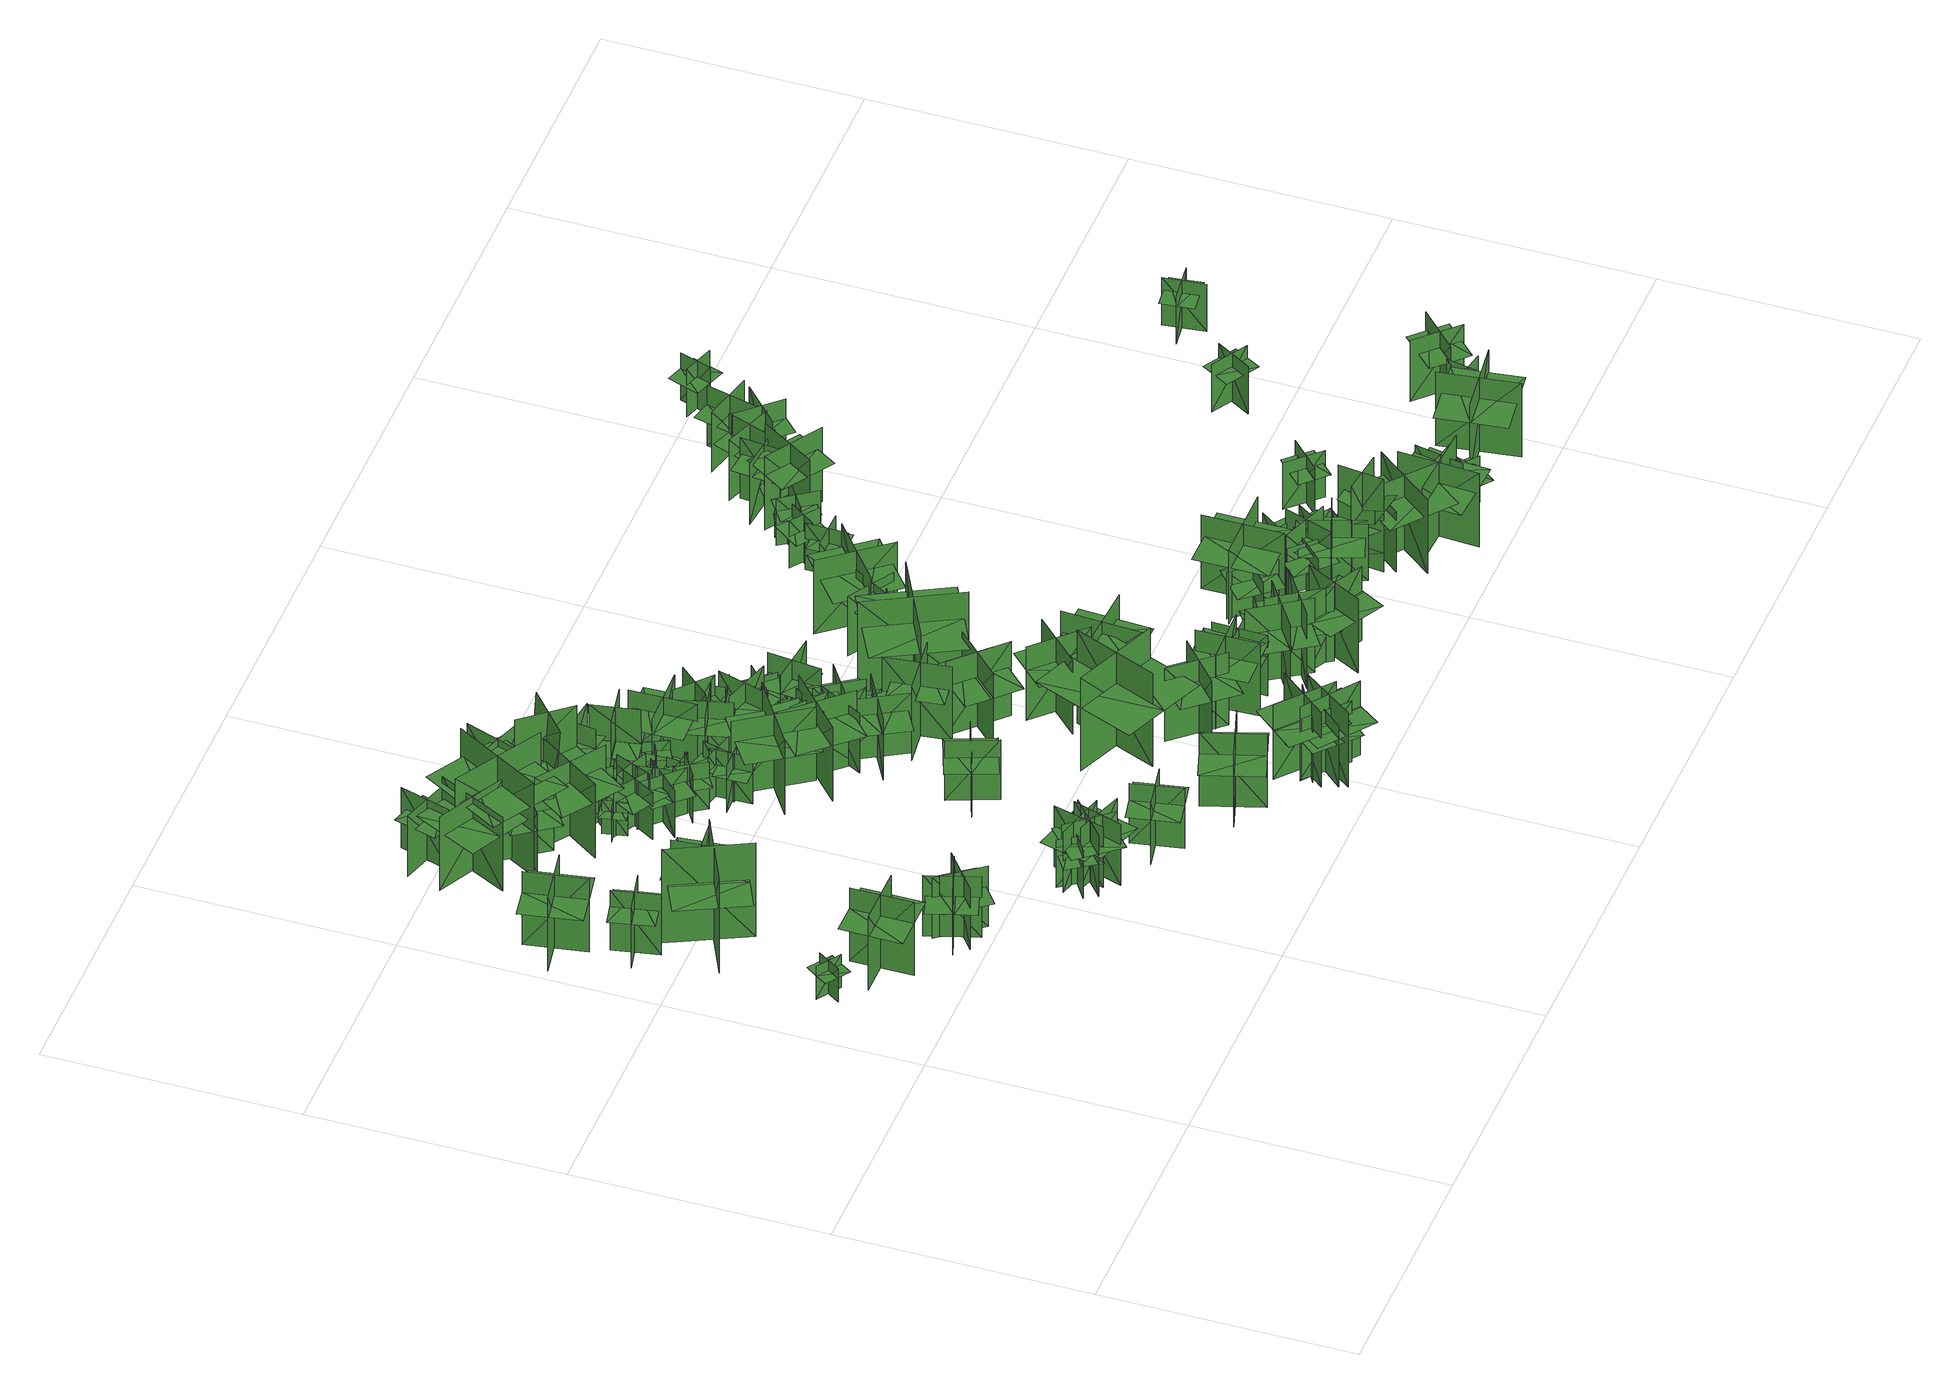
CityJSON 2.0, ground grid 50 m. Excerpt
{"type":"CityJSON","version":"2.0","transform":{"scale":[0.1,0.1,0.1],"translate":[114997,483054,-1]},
"CityObjects":{
"tree1":{"type":"SolitaryVegetationObject","geometry":[{"type":"MultiSurface","lod":"1","boundaries":[[[0,1,2]],[[0,2,3]],[[4,5,6]],[[4,6,7]],[[8,9,10]],[[8,10,11]],[[8,11,12]],[[8,12,13]]]}]},
"tree2":{"type":"SolitaryVegetationObject","geometry":[{"type":"MultiSurface","lod":"1","boundaries":[[[14,15,16]],[[14,16,17]],[[18,19,20]],[[18,20,21]],[[22,23,24]],[[22,24,25]],[[22,25,26]],[[22,26,27]]]}]},
"tree3":{"type":"SolitaryVegetationObject","geometry":[{"type":"MultiSurface","lod":"1","boundaries":[[[28,29,30]],[[28,30,31]],[[32,33,34]],[[32,34,35]],[[36,37,38]],[[36,38,39]],[[36,39,40]],[[36,40,41]]]}]},
"tree4":{"type":"SolitaryVegetationObject","geometry":[{"type":"MultiSurface","lod":"1","boundaries":[[[42,43,44]],[[42,44,45]],[[46,47,48]],[[46,48,49]],[[50,51,52]],[[50,52,53]],[[50,53,54]],[[50,54,55]]]}]},
"tree5":{"type":"SolitaryVegetationObject","geometry":[{"type":"MultiSurface","lod":"1","boundaries":[[[56,57,58]],[[56,58,59]],[[60,61,62]],[[60,62,63]],[[64,65,66]],[[64,66,67]],[[64,68,69]],[[64,69,65]]]}]},
"tree6":{"type":"SolitaryVegetationObject","geometry":[{"type":"MultiSurface","lod":"1","boundaries":[[[70,71,72]],[[70,72,73]],[[74,75,76]],[[74,76,77]],[[78,79,80]],[[78,80,81]],[[78,79,82]],[[78,82,83]]]}]},
"tree7":{"type":"SolitaryVegetationObject","geometry":[{"type":"MultiSurface","lod":"1","boundaries":[[[84,85,86]],[[84,86,87]],[[88,89,90]],[[88,90,91]],[[92,93,94]],[[92,94,95]],[[92,93,96]],[[92,96,97]]]}]},
"tree8":{"type":"SolitaryVegetationObject","geometry":[{"type":"MultiSurface","lod":"1","boundaries":[[[98,99,100]],[[98,100,101]],[[102,103,104]],[[102,104,105]],[[106,107,108]],[[106,108,109]],[[106,109,110]],[[106,110,111]]]}]},
"tree9":{"type":"SolitaryVegetationObject","geometry":[{"type":"MultiSurface","lod":"1","boundaries":[[[112,113,114]],[[112,114,115]],[[116,117,118]],[[116,118,119]],[[120,121,122]],[[120,122,123]],[[120,123,124]],[[120,124,125]]]}]},
"tree10":{"type":"SolitaryVegetationObject","geometry":[{"type":"MultiSurface","lod":"1","boundaries":[[[126,127,128]],[[126,128,129]],[[130,131,132]],[[130,132,133]],[[134,135,136]],[[134,136,137]],[[134,135,138]],[[134,138,139]]]}]},
"tree11":{"type":"SolitaryVegetationObject","geometry":[{"type":"MultiSurface","lod":"1","boundaries":[[[140,141,142]],[[140,142,143]],[[144,145,146]],[[144,146,147]],[[148,149,150]],[[148,150,151]],[[148,152,153]],[[148,153,149]]]}]},
"tree12":{"type":"SolitaryVegetationObject","geometry":[{"type":"MultiSurface","lod":"1","boundaries":[[[154,155,156]],[[154,156,157]],[[158,159,160]],[[158,160,161]],[[162,163,164]],[[162,164,165]],[[162,163,166]],[[162,166,167]]]}]},
"tree13":{"type":"SolitaryVegetationObject","geometry":[{"type":"MultiSurface","lod":"1","boundaries":[[[168,169,170]],[[168,170,171]],[[172,173,174]],[[172,174,175]],[[176,177,178]],[[176,178,179]],[[176,179,180]],[[176,180,181]]]}]},
"tree14":{"type":"SolitaryVegetationObject","geometry":[{"type":"MultiSurface","lod":"1","boundaries":[[[182,183,184]],[[182,184,185]],[[186,187,188]],[[186,188,189]],[[190,191,192]],[[190,192,193]],[[190,191,194]],[[190,194,195]]]}]},
"tree15":{"type":"SolitaryVegetationObject","geometry":[{"type":"MultiSurface","lod":"1","boundaries":[[[196,197,198]],[[196,198,199]],[[200,201,202]],[[200,202,203]],[[204,205,206]],[[204,206,207]],[[204,205,208]],[[204,208,209]]]}]},
"tree16":{"type":"SolitaryVegetationObject","geometry":[{"type":"MultiSurface","lod":"1","boundaries":[[[210,211,212]],[[210,212,213]],[[214,215,216]],[[214,216,217]],[[218,219,220]],[[218,220,221]],[[218,221,222]],[[218,222,223]]]}]},
"tree17":{"type":"SolitaryVegetationObject","geometry":[{"type":"MultiSurface","lod":"1","boundaries":[[[224,225,226]],[[224,226,227]],[[228,229,230]],[[228,230,231]],[[232,233,234]],[[232,234,235]],[[232,236,237]],[[232,237,233]]]}]},
"tree18":{"type":"SolitaryVegetationObject","geometry":[{"type":"MultiSurface","lod":"1","boundaries":[[[238,239,240]],[[238,240,241]],[[242,243,244]],[[242,244,245]],[[246,247,248]],[[246,248,249]],[[246,249,250]],[[246,250,251]]]}]},
"tree19":{"type":"SolitaryVegetationObject","geometry":[{"type":"MultiSurface","lod":"1","boundaries":[[[252,253,254]],[[252,254,255]],[[256,257,258]],[[256,258,259]],[[260,261,262]],[[260,262,263]],[[260,263,264]],[[260,264,265]]]}]},
"tree20":{"type":"SolitaryVegetationObject","geometry":[{"type":"MultiSurface","lod":"1","boundaries":[[[266,267,268]],[[266,268,269]],[[270,271,272]],[[270,272,273]],[[274,275,276]],[[274,276,277]],[[274,278,279]],[[274,279,275]]]}]},
"tree21":{"type":"SolitaryVegetationObject","geometry":[{"type":"MultiSurface","lod":"1","boundaries":[[[280,281,282]],[[280,282,283]],[[284,285,286]],[[284,286,287]],[[288,289,290]],[[288,290,291]],[[288,291,292]],[[288,292,293]]]}]},
"tree22":{"type":"SolitaryVegetationObject","geometry":[{"type":"MultiSurface","lod":"1","boundaries":[[[294,295,296]],[[294,296,297]],[[298,299,300]],[[298,300,301]],[[302,303,304]],[[302,304,305]],[[302,305,306]],[[302,306,307]]]}]},
"tree23":{"type":"SolitaryVegetationObject","geometry":[{"type":"MultiSurface","lod":"1","boundaries":[[[308,309,310]],[[308,310,311]],[[312,313,314]],[[312,314,315]],[[316,317,318]],[[316,318,319]],[[316,319,320]],[[316,320,321]]]}]},
"tree24":{"type":"SolitaryVegetationObject","geometry":[{"type":"MultiSurface","lod":"1","boundaries":[[[322,323,324]],[[322,324,325]],[[326,327,328]],[[326,328,329]],[[330,331,332]],[[330,332,333]],[[330,333,334]],[[330,334,335]]]}]},
"tree25":{"type":"SolitaryVegetationObject","geometry":[{"type":"MultiSurface","lod":"1","boundaries":[[[336,337,338]],[[336,338,339]],[[340,341,342]],[[340,342,343]],[[344,345,346]],[[344,346,347]],[[344,347,348]],[[344,348,349]]]}]},
"tree26":{"type":"SolitaryVegetationObject","geometry":[{"type":"MultiSurface","lod":"1","boundaries":[[[350,351,352]],[[350,352,353]],[[354,355,356]],[[354,356,357]],[[358,359,360]],[[358,360,361]],[[358,362,363]],[[358,363,359]]]}]},
"tree27":{"type":"SolitaryVegetationObject","geometry":[{"type":"MultiSurface","lod":"1","boundaries":[[[364,365,366]],[[364,366,367]],[[368,369,370]],[[368,370,371]],[[372,373,374]],[[372,374,375]],[[372,375,376]],[[372,376,377]]]}]},
"tree28":{"type":"SolitaryVegetationObject","geometry":[{"type":"MultiSurface","lod":"1","boundaries":[[[378,379,380]],[[378,380,381]],[[382,383,384]],[[382,384,385]],[[386,387,383]],[[386,383,382]],[[388,389,379]],[[388,379,378]],[[378,379,390]],[[378,390,391]],[[378,392,393]],[[378,393,379]]]}]},
"tree29":{"type":"SolitaryVegetationObject","geometry":[{"type":"MultiSurface","lod":"1","boundaries":[[[394,395,396]],[[394,396,397]],[[398,399,400]],[[398,400,401]],[[402,403,404]],[[402,404,405]],[[402,406,407]],[[402,407,403]]]}]},
"tree30":{"type":"SolitaryVegetationObject","geometry":[{"type":"MultiSurface","lod":"1","boundaries":[[[408,409,410]],[[408,410,411]],[[412,413,414]],[[412,414,415]],[[416,417,418]],[[416,418,419]],[[416,420,421]],[[416,421,417]]]}]},
"tree31":{"type":"SolitaryVegetationObject","geometry":[{"type":"MultiSurface","lod":"1","boundaries":[[[422,423,424]],[[422,424,425]],[[426,427,428]],[[426,428,429]],[[430,431,432]],[[430,432,433]],[[430,433,434]],[[430,434,435]]]}]},
"tree32":{"type":"SolitaryVegetationObject","geometry":[{"type":"MultiSurface","lod":"1","boundaries":[[[436,437,438]],[[436,438,439]],[[440,441,442]],[[440,442,443]],[[444,445,446]],[[444,446,447]],[[444,447,448]],[[444,448,449]]]}]},
"tree33":{"type":"SolitaryVegetationObject","geometry":[{"type":"MultiSurface","lod":"1","boundaries":[[[450,451,452]],[[450,452,453]],[[454,455,456]],[[454,456,457]],[[458,459,460]],[[458,460,461]],[[458,462,463]],[[458,463,459]]]}]},
"tree34":{"type":"SolitaryVegetationObject","geometry":[{"type":"MultiSurface","lod":"1","boundaries":[[[464,465,466]],[[464,466,467]],[[468,469,470]],[[468,470,471]],[[472,473,474]],[[472,474,475]],[[472,475,476]],[[472,476,477]]]}]},
"tree35":{"type":"SolitaryVegetationObject","geometry":[{"type":"MultiSurface","lod":"1","boundaries":[[[478,479,480]],[[478,480,481]],[[482,483,484]],[[482,484,485]],[[486,487,488]],[[486,488,489]],[[486,489,490]],[[486,490,491]]]}]},
"tree36":{"type":"SolitaryVegetationObject","geometry":[{"type":"MultiSurface","lod":"1","boundaries":[[[492,493,494]],[[492,494,495]],[[496,497,498]],[[496,498,499]],[[500,501,502]],[[500,502,503]],[[500,503,504]],[[500,504,505]]]}]},
"tree37":{"type":"SolitaryVegetationObject","geometry":[{"type":"MultiSurface","lod":"1","boundaries":[[[506,507,508]],[[506,508,509]],[[510,511,512]],[[510,512,513]],[[514,515,516]],[[514,516,517]],[[514,517,518]],[[514,518,519]]]}]},
"tree38":{"type":"SolitaryVegetationObject","geometry":[{"type":"MultiSurface","lod":"1","boundaries":[[[520,521,522]],[[520,522,523]],[[524,525,526]],[[524,526,527]],[[528,529,525]],[[528,525,524]],[[530,531,521]],[[530,521,520]],[[520,521,532]],[[520,532,533]],[[520,534,535]],[[520,535,521]]]}]},
"tree39":{"type":"SolitaryVegetationObject","geometry":[{"type":"MultiSurface","lod":"1","boundaries":[[[536,537,538]],[[536,538,539]],[[540,541,542]],[[540,542,543]],[[544,545,546]],[[544,546,547]],[[544,547,548]],[[544,548,549]]]}]},
"tree40":{"type":"SolitaryVegetationObject","geometry":[{"type":"MultiSurface","lod":"1","boundaries":[[[550,551,552]],[[550,552,553]],[[554,555,556]],[[554,556,557]],[[558,559,560]],[[558,560,561]],[[558,561,562]],[[558,562,563]]]}]},
"tree41":{"type":"SolitaryVegetationObject","geometry":[{"type":"MultiSurface","lod":"1","boundaries":[[[564,565,566]],[[564,566,567]],[[568,569,570]],[[568,570,571]],[[572,573,574]],[[572,574,575]],[[572,575,576]],[[572,576,577]]]}]},
"tree42":{"type":"SolitaryVegetationObject","geometry":[{"type":"MultiSurface","lod":"1","boundaries":[[[578,579,580]],[[578,580,581]],[[582,583,584]],[[582,584,585]],[[586,587,588]],[[586,588,589]],[[586,589,590]],[[586,590,591]]]}]},
"tree43":{"type":"SolitaryVegetationObject","geometry":[{"type":"MultiSurface","lod":"1","boundaries":[[[592,593,594]],[[592,594,595]],[[596,597,598]],[[596,598,599]],[[600,601,602]],[[600,602,603]],[[600,603,604]],[[600,604,605]]]}]},
"tree44":{"type":"SolitaryVegetationObject","geometry":[{"type":"MultiSurface","lod":"1","boundaries":[[[606,607,608]],[[606,608,609]],[[610,611,612]],[[610,612,613]],[[614,615,616]],[[614,616,617]],[[614,617,618]],[[614,618,619]]]}]},
"tree45":{"type":"SolitaryVegetationObject","geometry":[{"type":"MultiSurface","lod":"1","boundaries":[[[620,621,622]],[[620,622,623]],[[624,625,626]],[[624,626,627]],[[628,629,630]],[[628,630,631]],[[628,631,632]],[[628,632,633]]]}]},
"tree46":{"type":"SolitaryVegetationObject","geometry":[{"type":"MultiSurface","lod":"1","boundaries":[[[634,635,636]],[[634,636,637]],[[638,639,640]],[[638,640,641]],[[642,643,644]],[[642,644,645]],[[642,643,646]],[[642,646,647]]]}]},
"tree47":{"type":"SolitaryVegetationObject","geometry":[{"type":"MultiSurface","lod":"1","boundaries":[[[648,649,650]],[[648,650,651]],[[652,653,654]],[[652,654,655]],[[656,657,658]],[[656,658,659]],[[656,659,660]],[[656,660,661]]]}]},
"tree48":{"type":"SolitaryVegetationObject","geometry":[{"type":"MultiSurface","lod":"1","boundaries":[[[662,663,664]],[[662,664,665]],[[666,667,668]],[[666,668,669]],[[670,671,672]],[[670,672,673]],[[670,671,674]],[[670,674,675]]]}]},
"tree49":{"type":"SolitaryVegetationObject","geometry":[{"type":"MultiSurface","lod":"1","boundaries":[[[676,677,678]],[[676,678,679]],[[680,681,682]],[[680,682,683]],[[684,685,686]],[[684,686,687]],[[684,685,688]],[[684,688,689]]]}]},
"tree50":{"type":"SolitaryVegetationObject","geometry":[{"type":"MultiSurface","lod":"1","boundaries":[[[690,691,692]],[[690,692,693]],[[694,695,696]],[[694,696,697]],[[698,699,700]],[[698,700,701]],[[698,699,702]],[[698,702,703]]]}]},
"tree51":{"type":"SolitaryVegetationObject","geometry":[{"type":"MultiSurface","lod":"1","boundaries":[[[704,705,706]],[[704,706,707]],[[708,709,710]],[[708,710,711]],[[712,713,714]],[[712,714,715]],[[712,716,717]],[[712,717,713]]]}]},
"tree52":{"type":"SolitaryVegetationObject","geometry":[{"type":"MultiSurface","lod":"1","boundaries":[[[718,719,720]],[[718,720,721]],[[722,723,724]],[[722,724,725]],[[726,727,728]],[[726,728,729]],[[726,729,730]],[[726,730,731]]]}]},
"tree53":{"type":"SolitaryVegetationObject","geometry":[{"type":"MultiSurface","lod":"1","boundaries":[[[732,733,734]],[[732,734,735]],[[736,737,738]],[[736,738,739]],[[740,741,742]],[[740,742,743]],[[740,743,744]],[[740,744,745]]]}]},
"tree54":{"type":"SolitaryVegetationObject","geometry":[{"type":"MultiSurface","lod":"1","boundaries":[[[746,747,748]],[[746,748,749]],[[750,751,752]],[[750,752,753]],[[754,755,756]],[[754,756,757]],[[754,757,758]],[[754,758,759]]]}]},
"tree55":{"type":"SolitaryVegetationObject","geometry":[{"type":"MultiSurface","lod":"1","boundaries":[[[760,761,762]],[[760,762,763]],[[764,765,766]],[[764,766,767]],[[768,769,770]],[[768,770,771]],[[768,771,772]],[[768,772,773]]]}]},
"tree56":{"type":"SolitaryVegetationObject","geometry":[{"type":"MultiSurface","lod":"1","boundaries":[[[774,775,776]],[[774,776,777]],[[778,779,780]],[[778,780,781]],[[782,783,784]],[[782,784,785]],[[782,785,786]],[[782,786,787]]]}]},
"tree57":{"type":"SolitaryVegetationObject","geometry":[{"type":"MultiSurface","lod":"1","boundaries":[[[788,789,790]],[[788,790,791]],[[792,793,794]],[[792,794,795]],[[796,797,798]],[[796,798,799]],[[796,799,800]],[[796,800,801]]]}]},
"tree58":{"type":"SolitaryVegetationObject","geometry":[{"type":"MultiSurface","lod":"1","boundaries":[[[802,803,804]],[[802,804,805]],[[806,807,808]],[[806,808,809]],[[810,811,812]],[[810,812,813]],[[810,813,814]],[[810,814,815]]]}]},
"tree59":{"type":"SolitaryVegetationObject","geometry":[{"type":"MultiSurface","lod":"1","boundaries":[[[816,817,818]],[[816,818,819]],[[820,821,822]],[[820,822,823]],[[824,825,826]],[[824,826,827]],[[824,827,828]],[[824,828,829]]]}]},
"tree60":{"type":"SolitaryVegetationObject","geometry":[{"type":"MultiSurface","lod":"1","boundaries":[[[830,831,832]],[[830,832,833]],[[834,835,836]],[[834,836,837]],[[838,839,840]],[[838,840,841]],[[838,841,842]],[[838,842,843]]]}]},
"tree61":{"type":"SolitaryVegetationObject","geometry":[{"type":"MultiSurface","lod":"1","boundaries":[[[844,845,846]],[[844,846,847]],[[848,849,850]],[[848,850,851]],[[852,853,854]],[[852,854,855]],[[852,853,856]],[[852,856,857]]]}]},
"tree62":{"type":"SolitaryVegetationObject","geometry":[{"type":"MultiSurface","lod":"1","boundaries":[[[858,859,860]],[[858,860,861]],[[862,863,864]],[[862,864,865]],[[866,867,868]],[[866,868,869]],[[866,869,870]],[[866,870,871]]]}]},
"tree63":{"type":"SolitaryVegetationObject","geometry":[{"type":"MultiSurface","lod":"1","boundaries":[[[872,873,874]],[[872,874,875]],[[876,877,878]],[[876,878,879]],[[880,881,882]],[[880,882,883]],[[880,883,884]],[[880,884,885]]]}]},
"tree64":{"type":"SolitaryVegetationObject","geometry":[{"type":"MultiSurface","lod":"1","boundaries":[[[886,887,888]],[[886,888,889]],[[890,891,892]],[[890,892,893]],[[894,895,896]],[[894,896,897]],[[894,897,898]],[[894,898,899]]]}]},
"tree65":{"type":"SolitaryVegetationObject","geometry":[{"type":"MultiSurface","lod":"1","boundaries":[[[900,901,902]],[[900,902,903]],[[904,905,906]],[[904,906,907]],[[908,909,910]],[[908,910,911]],[[908,911,912]],[[908,912,913]]]}]},
"tree66":{"type":"SolitaryVegetationObject","geometry":[{"type":"MultiSurface","lod":"1","boundaries":[[[914,915,916]],[[914,916,917]],[[918,919,920]],[[918,920,921]],[[922,923,924]],[[922,924,925]],[[922,923,926]],[[922,926,927]]]}]},
"tree67":{"type":"SolitaryVegetationObject","geometry":[{"type":"MultiSurface","lod":"1","boundaries":[[[928,929,930]],[[928,930,931]],[[932,933,934]],[[932,934,935]],[[936,937,938]],[[936,938,939]],[[936,940,941]],[[936,941,937]]]}]},
"tree68":{"type":"SolitaryVegetationObject","geometry":[{"type":"MultiSurface","lod":"1","boundaries":[[[942,943,944]],[[942,944,945]],[[946,947,948]],[[946,948,949]],[[950,951,952]],[[950,952,953]],[[950,951,954]],[[950,954,955]]]}]},
"tree69":{"type":"SolitaryVegetationObject","geometry":[{"type":"MultiSurface","lod":"1","boundaries":[[[956,957,958]],[[956,958,959]],[[960,961,962]],[[960,962,963]],[[964,965,966]],[[964,966,967]],[[964,965,968]],[[964,968,969]]]}]},
"tree70":{"type":"SolitaryVegetationObject","geometry":[{"type":"MultiSurface","lod":"1","boundaries":[[[970,971,972]],[[970,972,973]],[[974,975,976]],[[974,976,977]],[[978,979,980]],[[978,980,981]],[[978,981,982]],[[978,982,983]]]}]},
"tree71":{"type":"SolitaryVegetationObject","geometry":[{"type":"MultiSurface","lod":"1","boundaries":[[[984,985,986]],[[984,986,987]],[[988,989,990]],[[988,990,991]],[[992,993,994]],[[992,994,995]],[[992,993,996]],[[992,996,997]]]}]},
"tree72":{"type":"SolitaryVegetationObject","geometry":[{"type":"MultiSurface","lod":"1","boundaries":[[[998,999,1000]],[[998,1000,1001]],[[1002,1003,1004]],[[1002,1004,1005]],[[1006,1007,1008]],[[1006,1008,1009]],[[1006,1009,1010]],[[1006,1010,1011]]]}]},
"tree73":{"type":"SolitaryVegetationObject","geometry":[{"type":"MultiSurface","lod":"1","boundaries":[[[1012,1013,1014]],[[1012,1014,1015]],[[1016,1017,1018]],[[1016,1018,1019]],[[1020,1021,1022]],[[1020,1022,1023]],[[1020,1023,1024]],[[1020,1024,1025]]]}]},
"tree74":{"type":"SolitaryVegetationObject","geometry":[{"type":"MultiSurface","lod":"1","boundaries":[[[1026,1027,1028]],[[1026,1028,1029]],[[1030,1031,1032]],[[1030,1032,1033]],[[1034,1035,1036]],[[1034,1036,1037]],[[1034,1037,1038]],[[1034,1038,1039]]]}]},
"tree75":{"type":"SolitaryVegetationObject","geometry":[{"type":"MultiSurface","lod":"1","boundaries":[[[1040,1041,1042]],[[1040,1042,1043]],[[1044,1045,1046]],[[1044,1046,1047]],[[1048,1049,1050]],[[1048,1050,1051]],[[1048,1051,1052]],[[1048,1052,1053]]]}]},
"tree76":{"type":"SolitaryVegetationObject","geometry":[{"type":"MultiSurface","lod":"1","boundaries":[[[1054,1055,1056]],[[1054,1056,1057]],[[1058,1059,1060]],[[1058,1060,1061]],[[1062,1063,1064]],[[1062,1064,1065]],[[1062,1065,1066]],[[1062,1066,1067]]]}]},
"tree77":{"type":"SolitaryVegetationObject","geometry":[{"type":"MultiSurface","lod":"1","boundaries":[[[1068,1069,1070]],[[1068,1070,1071]],[[1072,1073,1074]],[[1072,1074,1075]],[[1076,1077,1078]],[[1076,1078,1079]],[[1076,1079,1080]],[[1076,1080,1081]]]}]},
"tree78":{"type":"SolitaryVegetationObject","geometry":[{"type":"MultiSurface","lod":"1","boundaries":[[[1082,1083,1084]],[[1082,1084,1085]],[[1086,1087,1088]],[[1086,1088,1089]],[[1090,1091,1092]],[[1090,1092,1093]],[[1090,1093,1094]],[[1090,1094,1095]]]}]},
"tree79":{"type":"SolitaryVegetationObject","geometry":[{"type":"MultiSurface","lod":"1","boundaries":[[[1096,1097,1098]],[[1096,1098,1099]],[[1100,1101,1102]],[[1100,1102,1103]],[[1104,1105,1106]],[[1104,1106,1107]],[[1104,1107,1108]],[[1104,1108,1109]]]}]},
"tree80":{"type":"SolitaryVegetationObject","geometry":[{"type":"MultiSurface","lod":"1","boundaries":[[[1110,1111,1112]],[[1110,1112,1113]],[[1114,1115,1116]],[[1114,1116,1117]],[[1118,1119,1120]],[[1118,1120,1121]],[[1118,1122,1123]],[[1118,1123,1119]]]}]},
"tree81":{"type":"SolitaryVegetationObject","geometry":[{"type":"MultiSurface","lod":"1","boundaries":[[[1124,1125,1126]],[[1124,1126,1127]],[[1128,1129,1130]],[[1128,1130,1131]],[[1132,1133,1134]],[[1132,1134,1135]],[[1132,1135,1136]],[[1132,1136,1137]]]}]},
"tree82":{"type":"SolitaryVegetationObject","geometry":[{"type":"MultiSurface","lod":"1","boundaries":[[[1138,1139,1140]],[[1138,1140,1141]],[[1142,1143,1144]],[[1142,1144,1145]],[[1146,1147,1143]],[[1146,1143,1142]],[[1148,1149,1139]],[[1148,1139,1138]],[[1150,1151,1152]],[[1150,1152,1153]],[[1154,1155,1156]],[[1154,1156,1157]]]}]},
"tree83":{"type":"SolitaryVegetationObject","geometry":[{"type":"MultiSurface","lod":"1","boundaries":[[[1158,1159,1160]],[[1158,1160,1161]],[[1162,1163,1164]],[[1162,1164,1165]],[[1166,1167,1168]],[[1166,1168,1169]],[[1166,1169,1170]],[[1166,1170,1171]]]}]},
"tree84":{"type":"SolitaryVegetationObject","geometry":[{"type":"MultiSurface","lod":"1","boundaries":[[[1172,1173,1174]],[[1172,1174,1175]],[[1176,1177,1178]],[[1176,1178,1179]],[[1180,1181,1182]],[[1180,1182,1183]],[[1180,1184,1185]],[[1180,1185,1181]]]}]},
"tree85":{"type":"SolitaryVegetationObject","geometry":[{"type":"MultiSurface","lod":"1","boundaries":[[[1186,1187,1188]],[[1186,1188,1189]],[[1190,1191,1192]],[[1190,1192,1193]],[[1194,1195,1196]],[[1194,1196,1197]],[[1194,1198,1199]],[[1194,1199,1195]]]}]},
"tree86":{"type":"SolitaryVegetationObject","geometry":[{"type":"MultiSurface","lod":"1","boundaries":[[[1200,1201,1202]],[[1200,1202,1203]],[[1204,1205,1206]],[[1204,1206,1207]],[[1208,1209,1210]],[[1208,1210,1211]],[[1208,1211,1212]],[[1208,1212,1213]]]}]},
"tree87":{"type":"SolitaryVegetationObject","geometry":[{"type":"MultiSurface","lod":"1","boundaries":[[[1214,1215,1216]],[[1214,1216,1217]],[[1218,1219,1220]],[[1218,1220,1221]],[[1222,1223,1224]],[[1222,1224,1225]],[[1222,1225,1226]],[[1222,1226,1227]]]}]},
"tree88":{"type":"SolitaryVegetationObject","geometry":[{"type":"MultiSurface","lod":"1","boundaries":[[[1228,1229,1230]],[[1228,1230,1231]],[[1232,1233,1234]],[[1232,1234,1235]],[[1236,1237,1238]],[[1236,1238,1239]],[[1236,1239,1240]],[[1236,1240,1241]]]}]},
"tree89":{"type":"SolitaryVegetationObject","geometry":[{"type":"MultiSurface","lod":"1","boundaries":[[[1242,1243,1244]],[[1242,1244,1245]],[[1246,1247,1248]],[[1246,1248,1249]],[[1250,1251,1252]],[[1250,1252,1253]],[[1250,1253,1254]],[[1250,1254,1255]]]}]},
"tree90":{"type":"SolitaryVegetationObject","geometry":[{"type":"MultiSurface","lod":"1","boundaries":[[[1256,1257,1258]],[[1256,1258,1259]],[[1260,1261,1262]],[[1260,1262,1263]],[[1264,1265,1266]],[[1264,1266,1267]],[[1264,1268,1269]],[[1264,1269,1265]]]}]},
"tree91":{"type":"SolitaryVegetationObject","geometry":[{"type":"MultiSurface","lod":"1","boundaries":[[[1270,1271,1272]],[[1270,1272,1273]],[[1274,1275,1276]],[[1274,1276,1277]],[[1278,1279,1280]],[[1278,1280,1281]],[[1278,1282,1283]],[[1278,1283,1279]]]}]},
"tree92":{"type":"SolitaryVegetationObject","geometry":[{"type":"MultiSurface","lod":"1","boundaries":[[[1284,1285,1286]],[[1284,1286,1287]],[[1288,1289,1290]],[[1288,1290,1291]],[[1292,1293,1294]],[[1292,1294,1295]],[[1292,1295,1296]],[[1292,1296,1297]]]}]},
"tree93":{"type":"SolitaryVegetationObject","geometry":[{"type":"MultiSurface","lod":"1","boundaries":[[[1298,1299,1300]],[[1298,1300,1301]],[[1302,1303,1304]],[[1302,1304,1305]],[[1306,1307,1308]],[[1306,1308,1309]],[[1306,1310,1311]],[[1306,1311,1307]]]}]},
"tree94":{"type":"SolitaryVegetationObject","geometry":[{"type":"MultiSurface","lod":"1","boundaries":[[[1312,1313,1314]],[[1312,1314,1315]],[[1316,1317,1318]],[[1316,1318,1319]],[[1320,1321,1322]],[[1320,1322,1323]],[[1320,1323,1324]],[[1320,1324,1325]]]}]},
"tree95":{"type":"SolitaryVegetationObject","geometry":[{"type":"MultiSurface","lod":"1","boundaries":[[[1326,1327,1328]],[[1326,1328,1329]],[[1330,1331,1332]],[[1330,1332,1333]],[[1334,1335,1336]],[[1334,1336,1337]],[[1334,1337,1338]],[[1334,1338,1339]]]}]},
"tree96":{"type":"SolitaryVegetationObject","geometry":[{"type":"MultiSurface","lod":"1","boundaries":[[[1340,1341,1342]],[[1340,1342,1343]],[[1344,1345,1346]],[[1344,1346,1347]],[[1348,1349,1350]],[[1348,1350,1351]],[[1348,1352,1353]],[[1348,1353,1349]]]}]},
"tree97":{"type":"SolitaryVegetationObject","geometry":[{"type":"MultiSurface","lod":"1","boundaries":[[[1354,1355,1356]],[[1354,1356,1357]],[[1358,1359,1360]],[[1358,1360,1361]],[[1362,1363,1364]],[[1362,1364,1365]],[[1362,1365,1366]],[[1362,1366,1367]]]}]},
"tree98":{"type":"SolitaryVegetationObject","geometry":[{"type":"MultiSurface","lod":"1","boundaries":[[[1368,1369,1370]],[[1368,1370,1371]],[[1372,1373,1374]],[[1372,1374,1375]],[[1376,1377,1378]],[[1376,1378,1379]],[[1376,1379,1380]],[[1376,1380,1381]]]}]},
"tree99":{"type":"SolitaryVegetationObject","geometry":[{"type":"MultiSurface","lod":"1","boundaries":[[[1382,1383,1384]],[[1382,1384,1385]],[[1386,1387,1388]],[[1386,1388,1389]],[[1390,1391,1392]],[[1390,1392,1393]],[[1390,1393,1394]],[[1390,1394,1395]]]}]},
"tree100":{"type":"SolitaryVegetationObject","geometry":[{"type":"MultiSurface","lod":"1","boundaries":[[[1396,1397,1398]],[[1396,1398,1399]],[[1400,1401,1402]],[[1400,1402,1403]],[[1404,1405,1406]],[[1404,1406,1407]],[[1404,1407,1408]],[[1404,1408,1409]]]}]},
"tree101":{"type":"SolitaryVegetationObject","geometry":[{"type":"MultiSurface","lod":"1","boundaries":[[[1410,1411,1412]],[[1410,1412,1413]],[[1414,1415,1416]],[[1414,1416,1417]],[[1418,1419,1420]],[[1418,1420,1421]],[[1418,1422,1423]],[[1418,1423,1419]]]}]},
"tree102":{"type":"SolitaryVegetationObject","geometry":[{"type":"MultiSurface","lod":"1","boundaries":[[[1424,1425,1426]],[[1424,1426,1427]],[[1428,1429,1430]],[[1428,1430,1431]],[[1432,1433,1434]],[[1432,1434,1435]],[[1432,1435,1436]],[[1432,1436,1437]]]}]},
"tree103":{"type":"SolitaryVegetationObject","geometry":[{"type":"MultiSurface","lod":"1","boundaries":[[[1438,1439,1440]],[[1438,1440,1441]],[[1442,1443,1444]],[[1442,1444,1445]],[[1446,1447,1448]],[[1446,1448,1449]],[[1446,1450,1451]],[[1446,1451,1447]]]}]},
"tree104":{"type":"SolitaryVegetationObject","geometry":[{"type":"MultiSurface","lod":"1","boundaries":[[[1452,1453,1454]],[[1452,1454,1455]],[[1456,1457,1458]],[[1456,1458,1459]],[[1460,1461,1462]],[[1460,1462,1463]],[[1460,1464,1465]],[[1460,1465,1461]]]}]},
"tree105":{"type":"SolitaryVegetationObject","geometry":[{"type":"MultiSurface","lod":"1","boundaries":[[[1466,1467,1468]],[[1466,1468,1469]],[[1470,1471,1472]],[[1470,1472,1473]],[[1474,1475,1476]],[[1474,1476,1477]],[[1474,1478,1479]],[[1474,1479,1475]]]}]}
},
"vertices":[
[132,746,14],[101,700,14],[101,700,91],[132,746,91],[95,739,14],[141,708,14],[141,708,91],[95,739,91],[95,739,69],[80,716,69],[126,685,69],[141,708,69],[157,731,69],[111,762,69],
[274,661,13],[152,661,13],[152,661,183],[274,661,183],[217,719,13],[217,597,13],[217,597,183],[217,719,183],[217,719,135],[156,719,135],[156,597,135],[217,597,135],[278,597,135],[278,719,135],
[117,1041,16],[99,1131,16],[99,1131,155],[117,1041,155],[154,1098,16],[64,1079,16],[64,1079,155],[154,1098,155],[154,1098,118],[145,1141,118],[55,1122,118],[64,1079,118],[73,1036,118],[163,1054,118],
[129,1238,14],[9,1217,14],[9,1217,184],[129,1238,184],[63,1285,14],[84,1165,14],[84,1165,184],[63,1285,184],[63,1285,136],[3,1275,136],[24,1155,136],[84,1165,136],[144,1176,136],[123,1296,136],
[225,900,13],[152,1052,13],[152,1052,231],[225,900,231],[259,1000,13],[259,1000,231],[107,927,231],[107,927,13],[214,907,147],[151,1040,147],[89,1010,147],[153,878,147],[278,938,147],[215,1070,147],
[292,551,15],[392,583,15],[392,583,156],[292,551,156],[355,518,15],[324,619,15],[324,619,156],[355,518,156],[293,548,109],[393,580,109],[378,630,109],[277,599,109],[406,539,109],[305,507,109],
[318,527,14],[401,592,14],[401,592,155],[318,527,155],[389,518,14],[324,601,14],[324,601,155],[389,518,155],[320,524,108],[403,589,108],[371,631,108],[287,566,108],[429,555,108],[346,490,108],
[234,1064,16],[246,943,16],[246,943,185],[234,1064,185],[182,1002,16],[303,1014,16],[303,1014,185],[182,1002,185],[182,1002,138],[188,941,138],[309,953,138],[303,1014,138],[297,1074,138],[176,1063,138],
[163,1476,8],[303,1405,8],[303,1405,179],[163,1476,179],[199,1370,8],[270,1510,8],[270,1510,179],[199,1370,179],[202,1375,131],[263,1344,131],[328,1473,131],[267,1504,131],[206,1536,131],[140,1406,131],
[587,430,14],[519,384,14],[519,384,124],[587,430,124],[532,440,14],[579,372,14],[579,372,124],[532,440,124],[586,432,87],[518,386,87],[541,352,87],[609,398,87],[499,414,87],[567,460,87],
[288,1416,12],[243,1431,12],[243,1431,90],[288,1416,90],[272,1449,12],[257,1403,12],[257,1403,90],[272,1449,90],[272,1449,65],[257,1403,65],[282,1395,65],[296,1440,65],[247,1457,65],[232,1411,65],
[540,432,14],[608,351,14],[608,351,155],[540,432,155],[534,360,14],[615,428,14],[615,428,155],[534,360,155],[537,429,108],[606,349,108],[646,383,108],[578,464,108],[573,321,108],[505,402,108],
[222,1481,8],[252,1581,8],[252,1581,148],[222,1481,148],[281,1513,8],[281,1513,148],[181,1543,148],[181,1543,8],[281,1513,104],[293,1555,104],[213,1579,104],[201,1537,104],[188,1495,104],[269,1472,104],
[523,423,14],[626,396,14],[626,396,154],[523,423,154],[560,361,14],[586,463,14],[586,463,154],[560,361,154],[522,419,107],[625,393,107],[638,444,107],[536,471,107],[614,351,107],[512,378,107],
[543,397,14],[643,363,14],[643,363,155],[543,397,155],[576,333,14],[609,433,14],[609,433,155],[576,333,155],[542,393,108],[642,360,108],[659,410,108],[559,444,108],[629,320,108],[529,353,108],
[331,1320,12],[273,1401,12],[273,1401,150],[331,1320,150],[342,1385,12],[261,1327,12],[261,1327,150],[342,1385,150],[342,1385,111],[313,1426,111],[232,1367,111],[261,1327,111],[290,1287,111],[371,1345,111],
[245,1481,12],[289,1499,12],[289,1499,91],[245,1481,91],[279,1467,12],[260,1511,12],[260,1511,91],[279,1467,91],[279,1467,65],[260,1511,65],[236,1501,65],[255,1457,65],[303,1477,65],[284,1521,65],
[393,1367,8],[220,1467,8],[220,1467,225],[393,1367,225],[355,1505,8],[255,1331,8],[255,1331,225],[355,1505,225],[351,1498,165],[275,1542,165],[183,1382,165],[259,1338,165],[334,1294,165],[427,1454,165],
[448,1263,11],[319,1352,11],[319,1352,182],[448,1263,182],[427,1373,11],[337,1244,11],[337,1244,182],[427,1373,182],[423,1368,134],[367,1407,134],[284,1288,134],[341,1249,134],[398,1210,134],[480,1329,134],
[414,1209,12],[405,1255,12],[405,1255,90],[414,1209,90],[434,1239,12],[388,1230,12],[388,1230,90],[434,1239,90],[434,1239,65],[388,1230,65],[392,1204,65],[439,1213,65],[429,1264,65],[383,1255,65],
[747,321,14],[649,302,14],[649,302,153],[747,321,153],[692,358,14],[711,260,14],[711,260,153],[692,358,153],[692,358,114],[644,349,114],[662,251,114],[711,260,114],[760,270,114],[741,368,114],
[491,1182,10],[405,1233,10],[405,1233,119],[491,1182,119],[473,1251,10],[422,1165,10],[422,1165,119],[473,1251,119],[471,1247,88],[433,1270,88],[386,1190,88],[424,1168,88],[461,1146,88],[508,1225,88],
[468,1256,11],[411,1308,11],[411,1308,119],[468,1256,119],[466,1307,11],[414,1250,11],[414,1250,119],[466,1307,119],[466,1307,88],[438,1333,88],[386,1276,88],[414,1250,88],[443,1224,88],[495,1281,88],
[441,1201,8],[512,1131,8],[512,1131,116],[441,1201,116],[442,1130,8],[513,1201,8],[513,1201,116],[442,1130,116],[445,1133,86],[476,1102,86],[541,1167,86],[510,1198,86],[479,1229,86],[414,1164,86],
[344,1470,10],[465,1427,10],[465,1427,180],[344,1470,180],[380,1396,10],[380,1396,180],[423,1517,180],[423,1517,10],[380,1396,126],[431,1378,126],[464,1475,126],[414,1493,126],[364,1510,126],[330,1414,126],
[450,1182,9],[516,1192,9],[516,1192,119],[450,1182,119],[491,1152,9],[482,1218,9],[482,1218,119],[491,1152,119],[491,1152,84],[482,1218,84],[446,1213,84],[455,1147,84],[527,1157,84],[518,1223,84],
[521,1213,10],[449,1243,10],[449,1243,118],[521,1213,118],[501,1261,10],[471,1190,10],[471,1190,118],[501,1261,118],[501,1261,88],[466,1276,88],[436,1205,88],[471,1190,88],[507,1175,88],[537,1246,88],
[406,1421,119],[482,1330,119],[529,1370,119],[453,1461,119],[488,1416,119],[397,1339,119],[402,1333,228],[492,1410,228],[492,1410,10],[402,1333,10],[402,1418,10],[478,1327,10],[482,1330,228],[406,1421,228],[360,1382,119],[436,1291,119],
[538,1099,7],[503,1155,7],[503,1155,117],[538,1099,117],[549,1149,7],[492,1114,7],[492,1114,117],[549,1149,117],[549,1149,81],[492,1114,81],[512,1083,81],[568,1118,81],[530,1179,81],[473,1144,81],
[451,1405,9],[455,1471,9],[455,1471,119],[451,1405,119],[489,1439,9],[423,1442,9],[423,1442,119],[489,1439,119],[489,1439,83],[423,1442,83],[421,1406,83],[487,1403,83],[491,1475,83],[424,1478,83],
[540,1067,7],[621,1069,7],[621,1069,115],[540,1067,115],[578,1031,7],[578,1031,115],[576,1112,115],[576,1112,7],[578,1031,81],[612,1032,81],[610,1097,81],[576,1096,81],[542,1095,81],[544,1030,81],
[560,1187,9],[553,1132,9],[553,1132,86],[560,1187,86],[531,1165,9],[586,1157,9],[586,1157,86],[531,1165,86],[531,1165,65],[527,1137,65],[582,1130,65],[586,1157,65],[589,1185,65],[534,1192,65],
[573,1064,6],[589,1128,6],[589,1128,117],[573,1064,117],[617,1090,6],[552,1106,6],[552,1106,117],[617,1090,117],[617,1090,81],[552,1106,81],[543,1071,81],[608,1055,81],[626,1126,81],[561,1142,81],
[797,197,13],[913,233,13],[913,233,183],[797,197,183],[868,159,13],[832,275,13],[832,275,183],[868,159,183],[868,159,135],[927,177,135],[890,293,135],[832,275,135],[774,257,135],[810,140,135],
[702,711,6],[738,618,6],[738,618,145],[702,711,145],[675,650,6],[768,686,6],[768,686,145],[675,650,145],[675,650,106],[692,604,106],[785,639,106],[768,686,106],[750,732,106],[657,697,106],
[478,1361,9],[582,1346,9],[582,1346,149],[478,1361,149],[519,1307,9],[519,1307,149],[533,1411,149],[533,1411,9],[519,1307,105],[562,1301,105],[574,1384,105],[530,1390,105],[487,1396,105],[475,1313,105],
[702,1056,5],[571,968,5],[571,968,176],[702,1056,176],[591,1076,5],[679,946,5],[679,946,176],[591,1076,176],[595,1071,128],[538,1032,128],[619,912,128],[676,951,128],[733,989,128],[652,1109,128],
[605,1293,94],[514,1276,94],[522,1229,94],[614,1246,94],[570,1239,94],[553,1331,94],[547,1330,179],[564,1238,179],[564,1238,8],[547,1330,8],[605,1297,8],[513,1280,8],[514,1276,179],[605,1293,179],[597,1340,94],[505,1323,94],
[616,1235,9],[566,1209,9],[566,1209,86],[616,1235,86],[581,1246,9],[606,1197,9],[606,1197,86],[581,1246,86],[581,1246,65],[556,1233,65],[581,1184,65],[606,1197,65],[630,1210,65],[605,1259,65],
[746,893,6],[640,1009,6],[640,1009,177],[746,893,177],[750,1005,6],[634,899,6],[634,899,177],[750,1005,177],[746,1001,129],[699,1052,129],[592,954,129],[639,903,129],[685,852,129],[792,950,129],
[623,1316,10],[604,1261,10],[604,1261,88],[623,1316,88],[590,1300,10],[590,1300,88],[645,1280,88],[645,1280,10],[590,1300,63],[582,1277,63],[626,1261,63],[634,1284,63],[642,1307,63],[598,1322,63],
[618,1135,7],[715,1159,7],[715,1159,146],[618,1135,146],[675,1101,7],[650,1197,7],[650,1197,146],[675,1101,146],[675,1101,107],[723,1113,107],[699,1209,107],[650,1197,107],[602,1185,107],[627,1088,107],
[699,942,10],[791,892,10],[791,892,149],[699,942,149],[719,878,10],[719,878,149],[769,970,149],[769,970,10],[719,878,105],[757,857,105],[797,931,105],[759,951,105],[720,972,105],[680,898,105],
[645,1290,7],[648,1161,7],[648,1161,147],[645,1290,147],[582,1223,7],[711,1226,7],[711,1226,147],[582,1223,147],[587,1223,108],[589,1166,108],[707,1170,108],[706,1226,108],[704,1282,108],[586,1279,108],
[750,1009,8],[699,945,8],[699,945,147],[750,1009,147],[696,1002,8],[696,1002,147],[760,952,147],[760,952,8],[698,1001,102],[677,974,102],[729,934,102],[750,960,102],[771,987,102],[720,1027,102],
[959,129,14],[1038,59,14],[1038,59,155],[959,129,155],[964,58,14],[1034,137,14],[1034,137,155],[964,58,155],[957,127,108],[1036,57,108],[1071,97,108],[992,167,108],[1008,25,108],[929,95,108],
[742,922,8],[805,810,8],[805,810,148],[742,922,148],[718,833,8],[830,897,8],[830,897,148],[718,833,148],[722,836,109],[750,787,109],[853,845,109],[825,894,109],[798,943,109],[695,885,109],
[947,176,12],[1046,92,12],[1046,92,185],[947,176,185],[955,88,12],[1038,187,12],[1038,187,185],[955,88,185],[945,173,127],[1043,89,127],[1085,139,127],[987,222,127],[1010,49,127],[911,133,127],
[958,129,13],[1062,52,13],[1062,52,185],[958,129,185],[971,42,13],[1048,146,13],[1048,146,185],[971,42,185],[956,126,127],[1060,49,127],[1098,101,127],[994,178,127],[1029,7,127],[925,84,127],
[961,106,13],[1053,158,13],[1053,158,154],[961,106,154],[1030,87,13],[978,179,13],[978,179,154],[1030,87,154],[963,103,107],[1055,155,107],[1029,201,107],[937,149,107],[1076,118,107],[984,66,107],
[734,1219,7],[677,1155,7],[677,1155,149],[734,1219,149],[669,1215,7],[733,1158,7],[733,1158,149],[669,1215,149],[669,1215,103],[733,1158,103],[764,1193,103],[700,1250,103],[638,1180,103],[702,1123,103],
[688,1114,7],[789,1085,7],[789,1085,146],[688,1114,146],[721,1055,7],[721,1055,146],[750,1156,146],[750,1156,7],[721,1055,102],[762,1043,102],[786,1123,102],[744,1136,102],[702,1148,102],[679,1068,102],
[751,913,8],[833,969,8],[833,969,147],[751,913,147],[816,900,8],[760,982,8],[760,982,147],[816,900,147],[816,900,108],[857,928,108],[801,1010,108],[760,982,108],[719,954,108],[775,872,108],
[795,929,10],[831,877,10],[831,877,118],[795,929,118],[787,888,10],[787,888,118],[839,923,118],[839,923,10],[789,889,83],[804,867,83],[846,896,83],[831,918,83],[816,940,83],[774,911,83],
[756,1104,7],[736,1179,7],[736,1179,115],[756,1104,115],[782,1148,7],[707,1129,7],[707,1129,115],[782,1148,115],[782,1148,85],[772,1186,85],[698,1166,85],[707,1129,85],[717,1091,85],[792,1111,85],
[1038,441,1],[1038,441,218],[866,512,218],[866,512,1],[921,395,1],[921,395,218],[990,562,218],[990,562,1],[910,369,147],[997,333,147],[1082,541,147],[996,577,147],[909,612,147],[824,405,147],
[862,754,8],[846,881,8],[846,881,179],[862,754,179],[912,819,8],[912,819,179],[785,803,179],[785,803,8],[912,819,125],[905,872,125],[804,859,125],[811,806,125],[818,753,125],[919,766,125],
[814,1067,8],[763,1125,8],[763,1125,116],[814,1067,116],[817,1118,8],[759,1067,8],[759,1067,116],[817,1118,116],[817,1118,86],[792,1147,86],[734,1096,86],[759,1067,86],[785,1038,86],[843,1089,86],
[1070,304,6],[989,396,6],[989,396,175],[1070,304,175],[1075,385,6],[984,305,6],[984,305,175],[1075,385,175],[1075,385,127],[1035,431,127],[944,351,127],[984,305,127],[1024,259,127],[1116,340,127],
[825,1090,9],[814,985,9],[814,985,148],[825,1090,148],[773,1047,9],[773,1047,148],[878,1036,148],[878,1036,9],[773,1047,104],[769,1004,104],[852,995,104],[857,1038,104],[861,1082,104],[778,1090,104],
[962,770,5],[871,679,5],[871,679,177],[962,770,177],[874,770,5],[966,679,5],[966,679,177],[874,770,177],[959,773,120],[868,682,120],[914,636,120],[1005,728,120],[831,718,120],[922,810,120],
[1044,649,5],[954,558,5],[954,558,176],[1044,649,176],[962,649,5],[962,649,176],[1053,558,176],[1053,558,5],[962,649,122],[924,611,122],[997,539,122],[1034,577,122],[1072,614,122],[999,686,122],
[1108,381,6],[1112,259,6],[1112,259,175],[1108,381,175],[1052,322,6],[1174,326,6],[1174,326,175],[1052,322,175],[1052,322,128],[1054,261,128],[1176,265,128],[1174,326,128],[1172,387,128],[1050,383,128],
[882,820,6],[1060,912,6],[1060,912,223],[882,820,223],[1019,778,6],[927,956,6],[927,956,223],[1019,778,223],[1015,785,163],[1093,826,163],[1008,989,163],[930,949,163],[853,909,163],[937,745,163],
[1156,542,4],[998,550,4],[998,550,174],[1156,542,174],[1079,625,4],[1071,468,4],[1071,468,174],[1079,625,174],[1079,619,127],[1010,622,127],[1003,478,127],[1072,474,127],[1140,471,127],[1148,615,127],
[1170,371,7],[1168,265,7],[1168,265,148],[1170,371,148],[1118,321,7],[1224,319,7],[1224,319,148],[1118,321,148],[1167,371,101],[1164,265,101],[1217,264,101],[1220,370,101],[1121,266,101],[1124,372,101],
[1063,950,7],[988,908,7],[988,908,149],[1063,950,149],[999,967,7],[1042,893,7],[1042,893,149],[999,967,149],[999,967,103],[1042,893,103],[1082,916,103],[1040,990,103],[959,944,103],[1001,870,103],
[1174,224,5],[1281,297,5],[1281,297,178],[1174,224,178],[1260,208,5],[1188,315,5],[1188,315,178],[1260,208,178],[1176,221,120],[1283,293,120],[1247,347,120],[1140,275,120],[1312,250,120],[1205,178,120],
[1229,293,5],[1302,186,5],[1302,186,178],[1229,293,178],[1213,207,5],[1320,279,5],[1320,279,178],[1213,207,178],[1226,291,120],[1298,183,120],[1352,220,120],[1280,327,120],[1255,154,120],[1183,261,120],
[1109,952,10],[1019,1007,10],[1019,1007,149],[1109,952,149],[1093,1017,10],[1093,1017,149],[1038,928,149],[1038,928,10],[1093,1017,105],[1055,1040,105],[1012,969,105],[1049,946,105],[1086,923,105],[1130,994,105],
[1256,218,7],[1370,158,7],[1370,158,179],[1256,218,179],[1282,134,7],[1342,248,7],[1342,248,179],[1282,134,179],[1254,214,122],[1369,154,122],[1399,211,122],[1284,271,122],[1344,108,122],[1230,168,122],
[1060,1086,7],[1158,963,7],[1158,963,178],[1060,1086,178],[1049,974,7],[1172,1073,7],[1172,1073,178],[1049,974,178],[1054,978,130],[1097,925,130],[1210,1015,130],[1167,1069,130],[1124,1122,130],[1011,1032,130],
[1194,1052,9],[1112,1052,9],[1112,1052,117],[1194,1052,117],[1156,1089,9],[1156,1089,117],[1157,1007,117],[1157,1007,9],[1156,1089,83],[1122,1088,83],[1123,1023,83],[1157,1024,83],[1191,1024,83],[1190,1089,83],
[1338,333,8],[1414,399,8],[1414,399,117],[1338,333,117],[1409,329,8],[1344,405,8],[1344,405,117],[1409,329,117],[1406,332,86],[1440,360,86],[1380,430,86],[1347,402,86],[1313,373,86],[1373,303,86],
[1492,398,7],[1334,397,7],[1334,397,178],[1492,398,178],[1411,477,7],[1412,319,7],[1412,319,178],[1411,477,178],[1411,470,130],[1342,470,130],[1343,325,130],[1412,326,130],[1481,326,130],[1480,471,130],
[1220,1078,10],[1221,1159,10],[1221,1159,118],[1220,1078,118],[1257,1114,10],[1257,1114,118],[1176,1116,118],[1176,1116,10],[1257,1114,84],[1258,1148,84],[1193,1149,84],[1192,1115,84],[1192,1081,84],[1257,1080,84],
[1434,263,8],[1504,334,8],[1504,334,116],[1434,263,116],[1505,264,8],[1434,334,8],[1434,334,116],[1505,264,116],[1502,267,86],[1533,298,86],[1467,363,86],[1437,331,86],[1406,300,86],[1472,236,86],
[1446,243,8],[1568,285,8],[1568,285,147],[1446,243,147],[1530,203,8],[1487,325,8],[1487,325,147],[1530,203,147],[1528,208,108],[1581,227,108],[1542,339,108],[1489,320,108],[1436,302,108],[1475,190,108],
[1540,291,8],[1441,326,8],[1441,326,148],[1540,291,148],[1510,352,8],[1510,352,148],[1476,253,148],[1476,253,8],[1510,352,104],[1469,366,104],[1441,287,104],[1483,273,104],[1524,258,104],[1552,337,104],
[1271,1149,8],[1217,1188,8],[1217,1188,118],[1271,1149,118],[1263,1199,8],[1224,1146,8],[1224,1146,118],[1263,1199,118],[1263,1199,82],[1224,1146,82],[1253,1124,82],[1292,1178,82],[1234,1221,82],[1195,1167,82],
[1464,318,8],[1522,400,8],[1522,400,116],[1464,318,116],[1535,331,8],[1453,389,8],[1453,389,116],[1535,331,116],[1531,334,86],[1557,369,86],[1481,422,86],[1456,387,86],[1431,351,86],[1506,298,86],
[1610,219,56],[1520,230,56],[1520,231,226],[1610,221,226],[1568,273,56],[1557,183,56],[1558,183,226],[1569,273,226],[1569,273,11],[1558,183,11],[1610,221,11],[1520,231,11],[1610,220,139],[1520,231,139],[1515,185,155],[1605,174,155],[1533,229,165],[1600,222,165],[1604,256,175],[1536,263,175],
[1512,333,8],[1576,289,8],[1576,289,116],[1512,333,116],[1521,282,8],[1565,346,8],[1565,346,116],[1521,282,116],[1521,282,85],[1553,260,85],[1597,324,85],[1565,346,85],[1533,368,85],[1489,304,85],
[1315,1163,8],[1268,1231,8],[1268,1231,118],[1315,1163,118],[1326,1228,8],[1258,1181,8],[1258,1181,118],[1326,1228,118],[1311,1169,89],[1268,1231,89],[1241,1213,89],[1284,1150,89],[1338,1188,89],[1295,1250,89],
[1285,1240,11],[1301,1205,11],[1301,1205,74],[1285,1240,74],[1275,1212,11],[1310,1228,11],[1310,1228,74],[1275,1212,74],[1275,1212,53],[1310,1228,53],[1301,1247,53],[1266,1231,53],[1283,1193,53],[1318,1209,53],
[1634,244,10],[1567,163,10],[1567,163,149],[1634,244,149],[1567,237,10],[1567,237,149],[1648,171,149],[1648,171,10],[1567,237,106],[1539,203,106],[1604,150,106],[1632,184,106],[1659,218,106],[1595,271,106],
[1569,259,9],[1607,300,9],[1607,300,86],[1569,259,86],[1606,260,9],[1566,298,9],[1566,298,86],[1606,260,86],[1606,260,64],[1625,280,64],[1584,318,64],[1566,298,64],[1547,278,64],[1587,240,64],
[1617,232,9],[1598,284,9],[1598,284,86],[1617,232,86],[1633,265,9],[1581,246,9],[1581,246,86],[1633,265,86],[1633,265,64],[1624,291,64],[1572,272,64],[1581,246,64],[1591,220,64],[1643,239,64],
[1585,109,7],[1683,232,7],[1683,232,178],[1585,109,178],[1696,123,7],[1573,221,7],[1573,221,178],[1696,123,178],[1691,127,130],[1734,181,130],[1621,271,130],[1578,217,130],[1535,163,130],[1649,73,130],
[1413,1195,7],[1303,1265,7],[1303,1265,179],[1413,1195,179],[1390,1295,7],[1320,1186,7],[1320,1186,179],[1390,1295,179],[1403,1201,135],[1303,1265,135],[1275,1222,135],[1376,1158,135],[1431,1244,135],[1331,1308,135],
[1364,1238,10],[1336,1276,10],[1336,1276,89],[1364,1238,89],[1370,1274,10],[1331,1246,10],[1331,1246,89],[1370,1274,89],[1370,1274,63],[1331,1246,63],[1346,1225,63],[1385,1253,63],[1355,1295,63],[1316,1267,63],
[1772,122,6],[1614,130,6],[1614,130,177],[1772,122,177],[1695,205,6],[1687,48,6],[1687,48,177],[1695,205,177],[1695,199,130],[1626,202,130],[1619,58,130],[1688,54,130],[1757,51,130],[1764,195,130],
[1310,1296,6],[1416,1286,6],[1416,1286,147],[1310,1296,147],[1364,1232,6],[1374,1337,6],[1374,1337,147],[1364,1232,147],[1319,1295,110],[1416,1286,110],[1420,1328,110],[1323,1337,110],[1315,1253,110],[1412,1244,110],
[1736,97,10],[1756,194,10],[1756,194,148],[1736,97,148],[1792,133,10],[1694,153,10],[1694,153,148],[1792,133,148],[1792,133,109],[1802,182,109],[1704,202,109],[1694,153,109],[1684,104,109],[1782,84,109],
[1798,86,11],[1737,133,11],[1737,133,119],[1798,86,119],[1791,137,11],[1745,75,11],[1745,75,119],[1792,137,119],[1792,137,89],[1761,160,89],[1714,99,89],[1745,75,89],[1776,52,89],[1822,114,89],
[1732,412,7],[1672,354,7],[1672,354,116],[1732,412,116],[1666,413,7],[1724,353,7],[1724,353,116],[1666,413,116],[1726,407,88],[1672,354,88],[1695,331,88],[1749,383,88],[1704,430,88],[1649,378,88],
[1458,1316,8],[1359,1352,8],[1359,1352,148],[1458,1316,148],[1429,1377,8],[1429,1377,148],[1393,1279,148],[1393,1279,8],[1429,1377,104],[1388,1392,104],[1359,1313,104],[1400,1298,104],[1441,1283,104],[1470,1362,104],
[1430,1296,11],[1507,1367,11],[1507,1367,151],[1430,1296,151],[1497,1294,11],[1497,1294,151],[1426,1371,151],[1426,1371,11],[1497,1294,107],[1529,1324,107],[1472,1385,107],[1440,1355,107],[1408,1326,107],[1465,1264,107],
[1525,1383,8],[1423,1408,8],[1423,1408,147],[1525,1383,147],[1490,1440,8],[1490,1440,147],[1465,1338,147],[1465,1338,8],[1490,1440,103],[1448,1450,103],[1428,1369,103],[1470,1359,103],[1513,1349,103],[1532,1430,103],
[1925,215,8],[1945,59,8],[1945,59,179],[1925,215,179],[1857,126,8],[2014,146,8],[2014,146,179],[1857,126,179],[1864,127,132],[1873,58,132],[2016,77,132],[2007,145,132],[1999,213,132],[1855,195,132],
[1617,1481,7],[1554,1502,7],[1554,1502,117],[1617,1481,117],[1594,1527,7],[1573,1464,7],[1573,1464,117],[1594,1527,117],[1594,1527,81],[1573,1464,81],[1607,1452,81],[1628,1515,81],[1560,1538,81],[1538,1475,81],
[2015,152,11],[2031,232,11],[2031,232,120],[2015,152,120],[2058,181,11],[2058,181,120],[1978,197,120],[1978,197,11],[2058,181,85],[2065,214,85],[2001,227,85],[1994,194,85],[1988,160,85],[2052,148,85],
[1880,623,7],[1951,581,7],[1951,581,117],[1880,623,117],[1897,560,7],[1939,631,7],[1939,631,117],[1897,560,117],[1886,619,88],[1951,581,88],[1968,609,88],[1903,647,88],[1870,591,88],[1935,553,88],
[2107,298,10],[2031,224,10],[2031,224,151],[2107,298,151],[2023,298,10],[2097,223,10],[2097,223,151],[2023,298,151],[2101,292,115],[2031,224,115],[2061,194,115],[2130,262,115],[2071,322,115],[2002,254,115],
[2037,746,7],[2119,756,7],[2119,756,117],[2037,746,117],[2088,706,7],[2079,788,7],[2079,788,117],[2088,706,117],[2044,747,89],[2119,756,89],[2115,788,89],[2040,780,89],[2048,715,89],[2123,723,89]
]}
